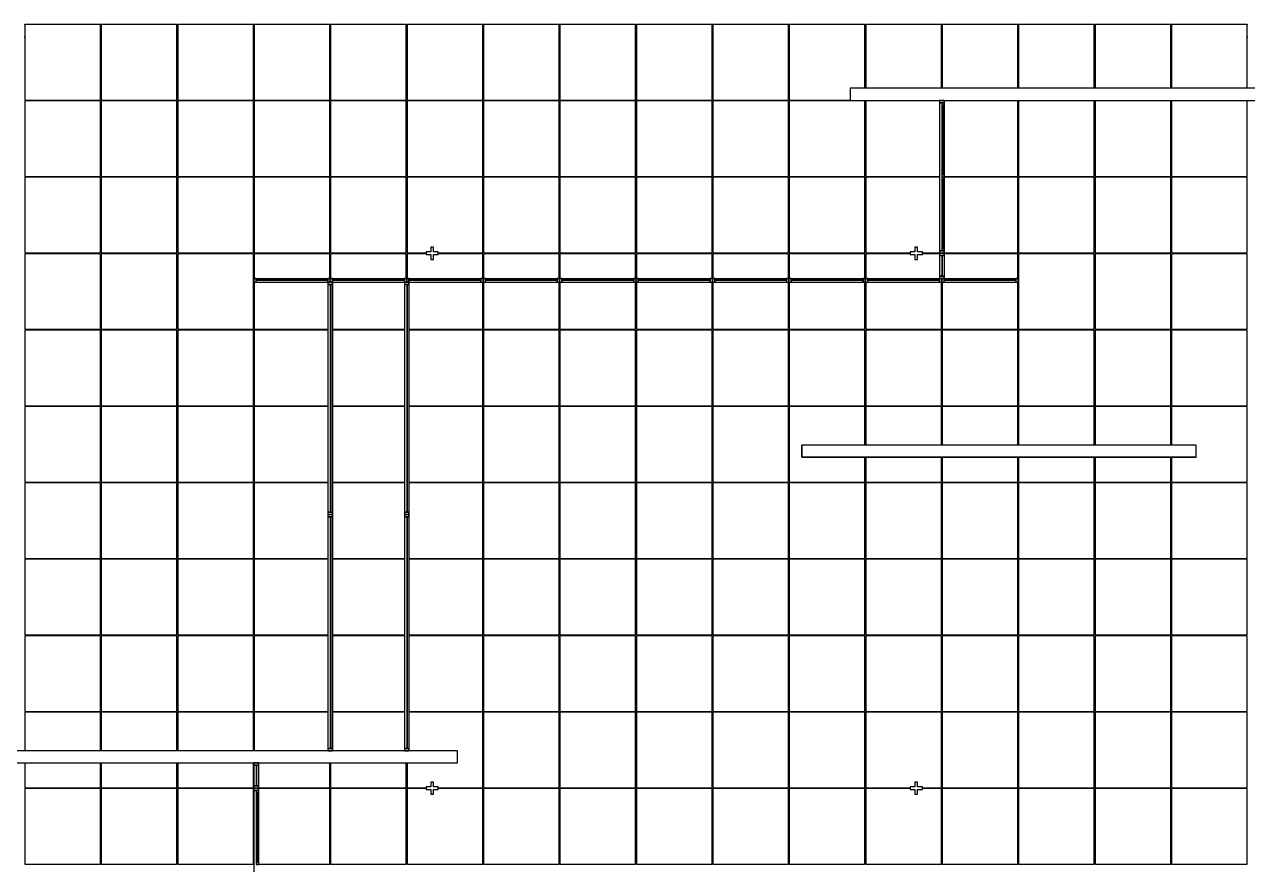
# Model space of a CAD drawing. Extents: x 47005 to 99000, y -15995 to 6160.
# Drawn here: x 74000 to 90000, y -10000 to 995 of the extents above; entities that cross this region are included whole.
import ezdxf

# ---------------------------------------------------------------- set-up
doc = ezdxf.new("R2010")
doc.units = 0
doc.layers.get('0').update_dxf_attribs({"linetype": 'continuous'})

# ---------------------------------------------------------------- blocks, each defined once
blk = doc.blocks.new('SHAPE2DVIEW')
at = {"color": 0}
for p, q in [((73995, 995), (74005, 995)), ((74995, 995), (74005, 995)), ((74005, 995), (74005, 5)), ((74995, 5), (74995, 995)), ((74995, 995), (75005, 995)), ((75995, 995), (75005, 995)), ((75005, 995), (75005, 5)), ((75995, 5), (75995, 995)), ((75995, 995), (76005, 995)), ((76995, 995), (76005, 995)), ((76005, 995), (76005, 5)), ((76995, 5), (76995, 995)), ((76995, 995), (77005, 995)), ((77995, 995), (77005, 995)), ((77005, 995), (77005, 5)), ((77995, 5), (77995, 995)), ((77995, 995), (78005, 995)), ((78995, 995), (78005, 995)), ((78005, 995), (78005, 5)), ((78995, 5), (78995, 995)), ((78995, 995), (79005, 995)), ((79995, 995), (79005, 995)), ((79005, 995), (79005, 5)), ((79995, 5), (79995, 995)), ((79995, 995), (80005, 995)), ((80995, 995), (80005, 995)), ((80005, 995), (80005, 5)), ((80995, 5), (80995, 995)), ((80995, 995), (81005, 995)), ((81995, 995), (81005, 995)), ((81005, 995), (81005, 5)), ((81995, 5), (81995, 995)), ((81995, 995), (82005, 995)), ((82995, 995), (82005, 995)), ((82005, 995), (82005, 5)), ((82995, 5), (82995, 995)), ((82995, 995), (83005, 995)), ((83995, 995), (83005, 995)), ((83005, 995), (83005, 5)), ((83995, 5), (83995, 995)), ((83995, 995), (84005, 995)), ((84995, 995), (84005, 995)), ((84005, 995), (84005, 5)), ((84995, 160), (84995, 995)), ((84995, 995), (85005, 995)), ((85995, 995), (85005, 995)), ((85005, 995), (85005, 160)), ((85995, 160), (85995, 995)), ((85995, 995), (86005, 995)), ((86995, 995), (86005, 995)), ((86005, 995), (86005, 160)), ((86995, 160), (86995, 995)), ((86995, 995), (87005, 995)), ((87995, 995), (87005, 995)), ((87005, 995), (87005, 160)), ((87995, 160), (87995, 995)), ((87995, 995), (88005, 995)), ((88995, 995), (88005, 995)), ((88005, 995), (88005, 160)), ((88995, 160), (88995, 995)), ((88995, 995), (89005, 995)), ((89995, 995), (89005, 995)), ((89005, 995), (89005, 160)), ((89995, 160), (89995, 995)), ((89995, 995), (90005, 995)), ((73995, 835), (74005, 835)), ((74995, 835), (75005, 835)), ((75995, 835), (76005, 835)), ((76995, 835), (77005, 835)), ((77995, 835), (78005, 835)), ((78995, 835), (79005, 835)), ((79995, 835), (80005, 835)), ((80995, 835), (81005, 835)), ((81995, 835), (82005, 835)), ((82995, 835), (83005, 835)), ((83995, 835), (84005, 835)), ((84995, 835), (85005, 835)), ((85995, 835), (86005, 835)), ((86995, 835), (87005, 835)), ((87995, 835), (88005, 835)), ((88995, 835), (89005, 835)), ((89995, 835), (90005, 835)), ((98160, 160), (84800, 160)), ((84800, 160), (84800, 0)), ((74005, 5), (74995, 5)), ((75005, 5), (75995, 5)), ((76005, 5), (76995, 5)), ((77005, 5), (77995, 5)), ((78005, 5), (78995, 5)), ((79005, 5), (79995, 5)), ((80005, 5), (80995, 5)), ((81005, 5), (81995, 5)), ((82005, 5), (82995, 5)), ((83005, 5), (83995, 5)), ((84005, 5), (84800, 5)), ((84800, 0), (98000, 0)), ((74995, -5), (74005, -5)), ((74005, -5), (74005, -995)), ((74995, -995), (74995, -5)), ((75995, -5), (75005, -5)), ((75005, -5), (75005, -995)), ((75995, -995), (75995, -5)), ((76995, -5), (76005, -5)), ((76005, -5), (76005, -995)), ((76995, -995), (76995, -5)), ((77995, -5), (77005, -5)), ((77005, -5), (77005, -995)), ((77995, -995), (77995, -5)), ((78995, -5), (78005, -5)), ((78005, -5), (78005, -995)), ((78995, -995), (78995, -5)), ((79995, -5), (79005, -5)), ((79005, -5), (79005, -995)), ((79995, -995), (79995, -5)), ((80995, -5), (80005, -5)), ((80005, -5), (80005, -995)), ((80995, -995), (80995, -5)), ((81995, -5), (81005, -5)), ((81005, -5), (81005, -995)), ((81995, -995), (81995, -5)), ((82995, -5), (82005, -5)), ((82005, -5), (82005, -995)), ((82995, -995), (82995, -5)), ((83995, -5), (83005, -5)), ((83005, -5), (83005, -995)), ((83995, -995), (83995, -5)), ((84995, -5), (84005, -5)), ((84005, -5), (84005, -995)), ((84995, -995), (84995, -5)), ((85970, -5), (85005, -5)), ((85005, -5), (85005, -995)), ((86030, 0), (85970, 0)), ((85970, 0), (85970, -30)), ((85970, -30), (85970, -1970)), ((86030, -30), (85970, -30)), ((86030, -33), (86000, -33)), ((86000, -33), (86000, -63)), ((86000, -63), (86000, -969)), ((86030, -63), (86000, -63)), ((86018, -63), (86015, -63)), ((86015, -63), (86015, -969)), ((86018, -63), (86018, -969)), ((86030, 0), (86030, -30)), ((86995, -5), (86030, -5)), ((86030, -30), (86030, -33)), ((86030, -33), (86030, -63)), ((86030, -63), (86030, -969)), ((86995, -995), (86995, -5)), ((87995, -5), (87005, -5)), ((87005, -5), (87005, -995)), ((87995, -995), (87995, -5)), ((88995, -5), (88005, -5)), ((88005, -5), (88005, -995)), ((88995, -995), (88995, -5)), ((89995, -5), (89005, -5)), ((89005, -5), (89005, -995)), ((89995, -995), (89995, -5)), ((74005, -995), (74995, -995)), ((74995, -1005), (74005, -1005)), ((74005, -1005), (74005, -1995)), ((74995, -1995), (74995, -1005)), ((75005, -995), (75995, -995)), ((75995, -1005), (75005, -1005)), ((75005, -1005), (75005, -1995)), ((75995, -1995), (75995, -1005)), ((76005, -995), (76995, -995)), ((76995, -1005), (76005, -1005)), ((76005, -1005), (76005, -1995)), ((76995, -1995), (76995, -1005)), ((77005, -995), (77995, -995)), ((77995, -1005), (77005, -1005)), ((77005, -1005), (77005, -1995)), ((77995, -1995), (77995, -1005)), ((78005, -995), (78995, -995)), ((78995, -1005), (78005, -1005)), ((78005, -1005), (78005, -1995)), ((78995, -1995), (78995, -1005)), ((79005, -995), (79995, -995)), ((79995, -1005), (79005, -1005)), ((79005, -1005), (79005, -1995)), ((79995, -1995), (79995, -1005)), ((80005, -995), (80995, -995)), ((80995, -1005), (80005, -1005)), ((80005, -1005), (80005, -1995)), ((80995, -1995), (80995, -1005)), ((81005, -995), (81995, -995)), ((81995, -1005), (81005, -1005)), ((81005, -1005), (81005, -1995)), ((81995, -1995), (81995, -1005)), ((82005, -995), (82995, -995)), ((82995, -1005), (82005, -1005)), ((82005, -1005), (82005, -1995)), ((82995, -1995), (82995, -1005)), ((83005, -995), (83995, -995)), ((83995, -1005), (83005, -1005)), ((83005, -1005), (83005, -1995)), ((83995, -1995), (83995, -1005)), ((84005, -995), (84995, -995)), ((84995, -1005), (84005, -1005)), ((84005, -1005), (84005, -1995)), ((84995, -1995), (84995, -1005)), ((85005, -995), (85970, -995)), ((85970, -1005), (85005, -1005)), ((85005, -1005), (85005, -1995)), ((86000, -969), (86000, -999)), ((86000, -969), (86030, -969)), ((86000, -999), (86030, -999)), ((86030, -1002), (86000, -1002)), ((86000, -1002), (86000, -1032)), ((86000, -1032), (86000, -1937)), ((86030, -1032), (86000, -1032)), ((86015, -969), (86018, -969)), ((86018, -1032), (86015, -1032)), ((86015, -1032), (86015, -1937)), ((86018, -1032), (86018, -1937)), ((86030, -969), (86030, -999)), ((86030, -995), (86995, -995)), ((86030, -999), (86030, -1002)), ((86030, -1002), (86030, -1032)), ((86995, -1005), (86030, -1005)), ((86030, -1032), (86030, -1937)), ((86995, -1995), (86995, -1005)), ((87005, -995), (87995, -995)), ((87995, -1005), (87005, -1005)), ((87005, -1005), (87005, -1995)), ((87995, -1995), (87995, -1005)), ((88005, -995), (88995, -995)), ((88995, -1005), (88005, -1005)), ((88005, -1005), (88005, -1995)), ((88995, -1995), (88995, -1005)), ((89005, -995), (89995, -995)), ((89995, -1005), (89005, -1005)), ((89005, -1005), (89005, -1995)), ((89995, -1995), (89995, -1005)), ((79316, -1920), (79316, -1982)), ((79351, -1920), (79316, -1920)), ((79351, -1982), (79351, -1920)), ((85649, -1920), (85649, -1982)), ((85684, -1920), (85649, -1920)), ((85684, -1982), (85684, -1920)), ((74005, -1995), (74995, -1995)), ((74995, -2005), (74005, -2005)), ((74005, -2005), (74005, -2995)), ((74995, -2995), (74995, -2005)), ((75005, -1995), (75995, -1995)), ((75995, -2005), (75005, -2005)), ((75005, -2005), (75005, -2995)), ((75995, -2995), (75995, -2005)), ((76005, -1995), (76995, -1995)), ((76995, -2005), (76005, -2005)), ((76005, -2005), (76005, -2995)), ((76995, -2995), (76995, -2005)), ((77005, -1995), (77995, -1995)), ((77995, -2005), (77005, -2005)), ((77005, -2005), (77005, -2330)), ((77995, -2330), (77995, -2005)), ((78005, -1995), (78995, -1995)), ((78995, -2005), (78005, -2005)), ((78005, -2005), (78005, -2330)), ((78995, -2330), (78995, -2005)), ((79005, -1995), (79253, -1995)), ((79253, -2005), (79005, -2005)), ((79005, -2005), (79005, -2330)), ((79316, -1982), (79253, -1982)), ((79253, -1982), (79253, -2017)), ((79253, -2017), (79316, -2017)), ((79316, -2017), (79316, -2080)), ((79316, -2080), (79351, -2080)), ((79413, -1982), (79351, -1982)), ((79351, -2080), (79351, -2017)), ((79351, -2017), (79413, -2017)), ((79413, -2017), (79413, -1982)), ((79413, -1995), (79995, -1995)), ((79995, -2005), (79413, -2005)), ((79995, -2330), (79995, -2005)), ((80005, -1995), (80995, -1995)), ((80995, -2005), (80005, -2005)), ((80005, -2005), (80005, -2330)), ((80995, -2330), (80995, -2005)), ((81005, -1995), (81995, -1995)), ((81995, -2005), (81005, -2005)), ((81005, -2005), (81005, -2330)), ((81995, -2330), (81995, -2005)), ((82005, -1995), (82995, -1995)), ((82995, -2005), (82005, -2005)), ((82005, -2005), (82005, -2330)), ((82995, -2330), (82995, -2005)), ((83005, -1995), (83995, -1995)), ((83995, -2005), (83005, -2005)), ((83005, -2005), (83005, -2330)), ((83995, -2330), (83995, -2005)), ((84005, -1995), (84995, -1995)), ((84995, -2005), (84005, -2005)), ((84005, -2005), (84005, -2330)), ((84995, -2330), (84995, -2005)), ((85005, -1995), (85587, -1995)), ((85587, -2005), (85005, -2005)), ((85005, -2005), (85005, -2330)), ((85649, -1982), (85587, -1982)), ((85587, -1982), (85587, -2017)), ((85587, -2017), (85649, -2017)), ((85649, -2017), (85649, -2080)), ((85649, -2080), (85684, -2080)), ((85747, -1982), (85684, -1982)), ((85684, -2080), (85684, -2017)), ((85684, -2017), (85747, -2017)), ((85747, -2017), (85747, -1982)), ((85747, -1995), (85970, -1995)), ((85970, -2005), (85747, -2005)), ((85970, -1970), (85970, -2000)), ((85970, -1970), (86030, -1970)), ((86030, -2000), (85970, -2000)), ((85970, -2000), (85970, -2030)), ((85970, -2000), (86030, -2000)), ((85970, -2030), (85970, -2300)), ((86030, -2030), (85970, -2030)), ((86000, -1937), (86000, -1967)), ((86000, -1937), (86030, -1937)), ((86000, -1967), (86030, -1967)), ((86006, -2030), (86000, -2030)), ((86000, -2030), (86000, -2300)), ((86006, -2030), (86006, -2300)), ((86015, -1937), (86018, -1937)), ((86030, -1937), (86030, -1967)), ((86030, -1967), (86030, -1970)), ((86030, -1970), (86030, -2000)), ((86030, -1995), (86995, -1995)), ((86030, -2000), (86030, -2030)), ((86995, -2005), (86030, -2005)), ((86030, -2030), (86030, -2300)), ((86995, -2330), (86995, -2005)), ((87005, -1995), (87995, -1995)), ((87995, -2005), (87005, -2005)), ((87005, -2005), (87005, -2995)), ((87995, -2995), (87995, -2005)), ((88005, -1995), (88995, -1995)), ((88995, -2005), (88005, -2005)), ((88005, -2005), (88005, -2995)), ((88995, -2995), (88995, -2005)), ((89005, -1995), (89995, -1995)), ((89995, -2005), (89005, -2005)), ((89005, -2005), (89005, -2995)), ((89995, -2995), (89995, -2005)), ((77000, -2330), (77000, -2380)), ((77000, -2330), (77030, -2330)), ((77000, -2380), (77030, -2380)), ((77005, -2380), (77005, -2995)), ((77030, -2330), (77970, -2330)), ((77030, -2330), (77030, -2380)), ((77030, -2344), (77030, -2350)), ((77030, -2344), (77970, -2344)), ((77030, -2350), (77970, -2350)), ((77030, -2380), (77970, -2380)), ((77970, -2330), (78000, -2330)), ((77970, -2380), (77970, -2330)), ((77970, -2350), (77970, -2344)), ((78030, -2380), (77970, -2380)), ((77970, -2380), (77970, -2410)), ((77970, -2380), (78000, -2380)), ((78000, -2330), (78000, -2380)), ((78000, -2330), (78030, -2330)), ((78000, -2380), (78000, -2330)), ((78000, -2380), (78030, -2380)), ((78030, -2330), (78970, -2330)), ((78030, -2330), (78030, -2380)), ((78030, -2344), (78030, -2350)), ((78030, -2344), (78970, -2344)), ((78030, -2350), (78970, -2350)), ((78030, -2380), (78030, -2410)), ((78030, -2380), (78970, -2380)), ((78970, -2330), (79000, -2330)), ((78970, -2380), (78970, -2330)), ((78970, -2350), (78970, -2344)), ((79030, -2380), (78970, -2380)), ((78970, -2380), (78970, -2410)), ((78970, -2380), (79000, -2380)), ((79000, -2330), (79000, -2380)), ((79000, -2330), (79030, -2330)), ((79000, -2380), (79000, -2330)), ((79000, -2380), (79030, -2380)), ((79030, -2330), (79970, -2330)), ((79030, -2330), (79030, -2380)), ((79030, -2344), (79030, -2350)), ((79030, -2344), (79970, -2344)), ((79030, -2350), (79970, -2350)), ((79030, -2380), (79030, -2410)), ((79030, -2380), (79970, -2380)), ((79970, -2330), (80000, -2330)), ((79970, -2380), (79970, -2330)), ((79970, -2350), (79970, -2344)), ((79970, -2380), (80000, -2380)), ((79995, -2995), (79995, -2380)), ((80000, -2330), (80000, -2380)), ((80000, -2330), (80030, -2330)), ((80000, -2380), (80000, -2330)), ((80000, -2380), (80030, -2380)), ((80005, -2380), (80005, -2995)), ((80030, -2330), (80970, -2330)), ((80030, -2330), (80030, -2380)), ((80030, -2344), (80030, -2350)), ((80030, -2344), (80970, -2344)), ((80030, -2350), (80970, -2350)), ((80030, -2380), (80970, -2380)), ((80970, -2330), (81000, -2330)), ((80970, -2380), (80970, -2330)), ((80970, -2350), (80970, -2344)), ((80970, -2380), (81000, -2380)), ((80995, -2995), (80995, -2380)), ((81000, -2330), (81000, -2380)), ((81000, -2330), (81030, -2330)), ((81000, -2380), (81000, -2330)), ((81000, -2380), (81030, -2380)), ((81005, -2380), (81005, -2995)), ((81030, -2330), (81970, -2330)), ((81030, -2330), (81030, -2380)), ((81030, -2344), (81030, -2350)), ((81030, -2344), (81970, -2344)), ((81030, -2350), (81970, -2350)), ((81030, -2380), (81970, -2380)), ((81970, -2330), (82000, -2330)), ((81970, -2380), (81970, -2330)), ((81970, -2350), (81970, -2344)), ((81970, -2380), (82000, -2380)), ((81995, -2995), (81995, -2380)), ((82000, -2330), (82000, -2380)), ((82000, -2330), (82030, -2330)), ((82000, -2380), (82000, -2330)), ((82000, -2380), (82030, -2380)), ((82005, -2380), (82005, -2995)), ((82030, -2330), (82970, -2330)), ((82030, -2330), (82030, -2380)), ((82030, -2344), (82030, -2350)), ((82030, -2344), (82970, -2344)), ((82030, -2350), (82970, -2350)), ((82030, -2380), (82970, -2380)), ((82970, -2330), (83000, -2330)), ((82970, -2380), (82970, -2330)), ((82970, -2350), (82970, -2344)), ((82970, -2380), (83000, -2380)), ((82995, -2995), (82995, -2380)), ((83000, -2330), (83000, -2380)), ((83000, -2330), (83030, -2330)), ((83000, -2380), (83000, -2330)), ((83000, -2380), (83030, -2380)), ((83005, -2380), (83005, -2995)), ((83030, -2330), (83970, -2330)), ((83030, -2330), (83030, -2380)), ((83030, -2344), (83030, -2350)), ((83030, -2344), (83970, -2344)), ((83030, -2350), (83970, -2350)), ((83030, -2380), (83970, -2380)), ((83970, -2330), (84000, -2330)), ((83970, -2380), (83970, -2330)), ((83970, -2350), (83970, -2344)), ((83970, -2380), (84000, -2380)), ((83995, -2995), (83995, -2380)), ((84000, -2380), (84000, -2330)), ((84000, -2330), (84000, -2380)), ((84000, -2330), (84030, -2330)), ((84000, -2380), (84030, -2380)), ((84005, -2380), (84005, -2995)), ((84030, -2330), (84970, -2330)), ((84030, -2330), (84030, -2380)), ((84030, -2344), (84030, -2350)), ((84030, -2344), (84970, -2344)), ((84030, -2350), (84970, -2350)), ((84030, -2380), (84970, -2380)), ((84970, -2330), (85000, -2330)), ((84970, -2380), (84970, -2330)), ((84970, -2350), (84970, -2344)), ((84970, -2380), (85000, -2380)), ((84995, -2995), (84995, -2380)), ((85000, -2380), (85000, -2330)), ((85000, -2330), (85000, -2380)), ((85000, -2330), (85030, -2330)), ((85000, -2380), (85030, -2380)), ((85005, -2380), (85005, -2995)), ((85030, -2330), (85970, -2330)), ((85030, -2330), (85030, -2380)), ((85030, -2344), (85030, -2350)), ((85030, -2344), (85970, -2344)), ((85030, -2350), (85970, -2350)), ((85030, -2380), (85970, -2380)), ((85970, -2300), (85970, -2330)), ((85970, -2300), (86030, -2300)), ((85970, -2330), (86030, -2330)), ((85970, -2330), (86000, -2330)), ((85970, -2380), (85970, -2330)), ((85970, -2350), (85970, -2344)), ((85970, -2380), (86000, -2380)), ((85995, -2995), (85995, -2380)), ((86000, -2300), (86006, -2300)), ((86000, -2330), (86000, -2380)), ((86000, -2330), (86030, -2330)), ((86000, -2380), (86000, -2330)), ((86000, -2380), (86030, -2380)), ((86005, -2380), (86005, -2995)), ((86030, -2300), (86030, -2330)), ((86030, -2330), (86970, -2330)), ((86030, -2330), (86030, -2380)), ((86030, -2344), (86030, -2350)), ((86030, -2344), (86970, -2344)), ((86030, -2350), (86970, -2350)), ((86030, -2380), (86970, -2380)), ((86970, -2330), (87000, -2330)), ((86970, -2380), (86970, -2330)), ((86970, -2350), (86970, -2344)), ((86970, -2380), (87000, -2380)), ((86995, -2995), (86995, -2380)), ((87000, -2380), (87000, -2330)), ((77970, -2410), (77970, -5390)), ((78030, -2410), (77970, -2410)), ((78006, -2410), (78000, -2410)), ((78000, -2410), (78000, -5390)), ((78006, -2410), (78006, -5390)), ((78030, -2410), (78030, -5390)), ((78970, -2410), (78970, -5390)), ((79030, -2410), (78970, -2410)), ((79006, -2410), (79000, -2410)), ((79000, -2410), (79000, -5390)), ((79006, -2410), (79006, -5390)), ((79030, -2410), (79030, -5390)), ((74005, -2995), (74995, -2995)), ((74995, -3005), (74005, -3005)), ((74005, -3005), (74005, -3995)), ((74995, -3995), (74995, -3005)), ((75005, -2995), (75995, -2995)), ((75995, -3005), (75005, -3005)), ((75005, -3005), (75005, -3995)), ((75995, -3995), (75995, -3005)), ((76005, -2995), (76995, -2995)), ((76995, -3005), (76005, -3005)), ((76005, -3005), (76005, -3995)), ((76995, -3995), (76995, -3005)), ((77005, -2995), (77970, -2995)), ((77970, -3005), (77005, -3005)), ((77005, -3005), (77005, -3995)), ((78030, -2995), (78970, -2995)), ((78970, -3005), (78030, -3005)), ((79030, -2995), (79995, -2995)), ((79995, -3005), (79030, -3005)), ((79995, -3995), (79995, -3005)), ((80005, -2995), (80995, -2995)), ((80995, -3005), (80005, -3005)), ((80005, -3005), (80005, -3995)), ((80995, -3995), (80995, -3005)), ((81005, -2995), (81995, -2995)), ((81995, -3005), (81005, -3005)), ((81005, -3005), (81005, -3995)), ((81995, -3995), (81995, -3005)), ((82005, -2995), (82995, -2995)), ((82995, -3005), (82005, -3005)), ((82005, -3005), (82005, -3995)), ((82995, -3995), (82995, -3005)), ((83005, -2995), (83995, -2995)), ((83995, -3005), (83005, -3005)), ((83005, -3005), (83005, -3995)), ((83995, -3995), (83995, -3005)), ((84005, -2995), (84995, -2995)), ((84995, -3005), (84005, -3005)), ((84005, -3005), (84005, -3995)), ((84995, -3995), (84995, -3005)), ((85005, -2995), (85995, -2995)), ((85995, -3005), (85005, -3005)), ((85005, -3005), (85005, -3995)), ((85995, -3995), (85995, -3005)), ((86005, -2995), (86995, -2995)), ((86995, -3005), (86005, -3005)), ((86005, -3005), (86005, -3995)), ((86995, -3995), (86995, -3005)), ((87005, -2995), (87995, -2995)), ((87995, -3005), (87005, -3005)), ((87005, -3005), (87005, -3995)), ((87995, -3995), (87995, -3005)), ((88005, -2995), (88995, -2995)), ((88995, -3005), (88005, -3005)), ((88005, -3005), (88005, -3995)), ((88995, -3995), (88995, -3005)), ((89005, -2995), (89995, -2995)), ((89995, -3005), (89005, -3005)), ((89005, -3005), (89005, -3995)), ((89995, -3995), (89995, -3005)), ((74005, -3995), (74995, -3995)), ((75005, -3995), (75995, -3995)), ((76005, -3995), (76995, -3995)), ((77005, -3995), (77970, -3995)), ((78030, -3995), (78970, -3995)), ((79030, -3995), (79995, -3995)), ((80005, -3995), (80995, -3995)), ((81005, -3995), (81995, -3995)), ((82005, -3995), (82995, -3995)), ((83005, -3995), (83995, -3995)), ((84005, -3995), (84995, -3995)), ((85005, -3995), (85995, -3995)), ((86005, -3995), (86995, -3995)), ((87005, -3995), (87995, -3995)), ((88005, -3995), (88995, -3995)), ((89005, -3995), (89995, -3995)), ((74995, -4005), (74005, -4005)), ((74005, -4005), (74005, -4995)), ((74995, -4995), (74995, -4005)), ((75995, -4005), (75005, -4005)), ((75005, -4005), (75005, -4995)), ((75995, -4995), (75995, -4005)), ((76995, -4005), (76005, -4005)), ((76005, -4005), (76005, -4995)), ((76995, -4995), (76995, -4005)), ((77970, -4005), (77005, -4005)), ((77005, -4005), (77005, -4995)), ((78970, -4005), (78030, -4005)), ((79995, -4005), (79030, -4005)), ((79995, -4995), (79995, -4005)), ((80995, -4005), (80005, -4005)), ((80005, -4005), (80005, -4995)), ((80995, -4995), (80995, -4005)), ((81995, -4005), (81005, -4005)), ((81005, -4005), (81005, -4995)), ((81995, -4995), (81995, -4005)), ((82995, -4005), (82005, -4005)), ((82005, -4005), (82005, -4995)), ((82995, -4995), (82995, -4005)), ((83995, -4005), (83005, -4005)), ((83005, -4005), (83005, -4995)), ((83995, -4995), (83995, -4005)), ((84995, -4005), (84005, -4005)), ((84005, -4005), (84005, -4995)), ((84995, -4510), (84995, -4005)), ((85995, -4005), (85005, -4005)), ((85005, -4005), (85005, -4510)), ((85995, -4510), (85995, -4005)), ((86995, -4005), (86005, -4005)), ((86005, -4005), (86005, -4510)), ((86995, -4510), (86995, -4005)), ((87995, -4005), (87005, -4005)), ((87005, -4005), (87005, -4510)), ((87995, -4510), (87995, -4005)), ((88995, -4005), (88005, -4005)), ((88005, -4005), (88005, -4510)), ((88995, -4510), (88995, -4005)), ((89995, -4005), (89005, -4005)), ((89005, -4005), (89005, -4510)), ((89995, -4995), (89995, -4005)), ((89330, -4510), (84170, -4510)), ((84170, -4670), (84170, -4510)), ((89330, -4670), (89330, -4510)), ((89330, -4670), (84170, -4670)), ((84995, -4995), (84995, -4670)), ((85005, -4670), (85005, -4995)), ((85995, -4995), (85995, -4670)), ((86005, -4670), (86005, -4995)), ((86995, -4995), (86995, -4670)), ((87005, -4670), (87005, -4995)), ((87995, -4995), (87995, -4670)), ((88005, -4670), (88005, -4995)), ((88995, -4995), (88995, -4670)), ((89005, -4670), (89005, -4995)), ((74005, -4995), (74995, -4995)), ((74995, -5005), (74005, -5005)), ((74005, -5005), (74005, -5995)), ((74995, -5995), (74995, -5005)), ((75005, -4995), (75995, -4995)), ((75995, -5005), (75005, -5005)), ((75005, -5005), (75005, -5995)), ((75995, -5995), (75995, -5005)), ((76005, -4995), (76995, -4995)), ((76995, -5005), (76005, -5005)), ((76005, -5005), (76005, -5995)), ((76995, -5995), (76995, -5005)), ((77005, -4995), (77970, -4995)), ((77970, -5005), (77005, -5005)), ((77005, -5005), (77005, -5995)), ((78030, -4995), (78970, -4995)), ((78970, -5005), (78030, -5005)), ((79030, -4995), (79995, -4995)), ((79995, -5005), (79030, -5005)), ((79995, -5995), (79995, -5005)), ((80005, -4995), (80995, -4995)), ((80995, -5005), (80005, -5005)), ((80005, -5005), (80005, -5995)), ((80995, -5995), (80995, -5005)), ((81005, -4995), (81995, -4995)), ((81995, -5005), (81005, -5005)), ((81005, -5005), (81005, -5995)), ((81995, -5995), (81995, -5005)), ((82005, -4995), (82995, -4995)), ((82995, -5005), (82005, -5005)), ((82005, -5005), (82005, -5995)), ((82995, -5995), (82995, -5005)), ((83005, -4995), (83995, -4995)), ((83995, -5005), (83005, -5005)), ((83005, -5005), (83005, -5995)), ((83995, -5995), (83995, -5005)), ((84005, -4995), (84995, -4995)), ((84995, -5005), (84005, -5005)), ((84005, -5005), (84005, -5995)), ((84995, -5995), (84995, -5005)), ((85005, -4995), (85995, -4995)), ((85995, -5005), (85005, -5005)), ((85005, -5005), (85005, -5995)), ((85995, -5995), (85995, -5005)), ((86005, -4995), (86995, -4995)), ((86995, -5005), (86005, -5005)), ((86005, -5005), (86005, -5995)), ((86995, -5995), (86995, -5005)), ((87005, -4995), (87995, -4995)), ((87995, -5005), (87005, -5005)), ((87005, -5005), (87005, -5995)), ((87995, -5995), (87995, -5005)), ((88005, -4995), (88995, -4995)), ((88995, -5005), (88005, -5005)), ((88005, -5005), (88005, -5995)), ((88995, -5995), (88995, -5005)), ((89005, -4995), (89995, -4995)), ((89995, -5005), (89005, -5005)), ((89005, -5005), (89005, -5995)), ((89995, -5995), (89995, -5005)), ((77970, -5390), (77970, -5420)), ((77970, -5390), (78030, -5390)), ((77970, -5420), (78030, -5420)), ((78030, -5420), (77970, -5420)), ((77970, -5420), (77970, -5450)), ((78000, -5390), (78006, -5390)), ((78030, -5390), (78030, -5420)), ((78030, -5420), (78030, -5450)), ((78970, -5390), (78970, -5420)), ((78970, -5390), (79030, -5390)), ((78970, -5420), (79030, -5420)), ((79030, -5420), (78970, -5420)), ((78970, -5420), (78970, -5450)), ((79000, -5390), (79006, -5390)), ((79030, -5390), (79030, -5420)), ((79030, -5420), (79030, -5450)), ((77970, -5450), (77970, -8480)), ((78030, -5450), (77970, -5450)), ((78006, -5450), (78000, -5450)), ((78000, -5450), (78000, -8480)), ((78006, -5450), (78006, -8480)), ((78030, -5450), (78030, -8480)), ((78970, -5450), (78970, -8480)), ((79030, -5450), (78970, -5450)), ((79006, -5450), (79000, -5450)), ((79000, -5450), (79000, -8480)), ((79006, -5450), (79006, -8480)), ((79030, -5450), (79030, -8480)), ((74005, -5995), (74995, -5995)), ((74995, -6005), (74005, -6005)), ((74005, -6005), (74005, -6995)), ((74995, -6995), (74995, -6005)), ((75005, -5995), (75995, -5995)), ((75995, -6005), (75005, -6005)), ((75005, -6005), (75005, -6995)), ((75995, -6995), (75995, -6005)), ((76005, -5995), (76995, -5995)), ((76995, -6005), (76005, -6005)), ((76005, -6005), (76005, -6995)), ((76995, -6995), (76995, -6005)), ((77005, -5995), (77970, -5995)), ((77970, -6005), (77005, -6005)), ((77005, -6005), (77005, -6995)), ((78030, -5995), (78970, -5995)), ((78970, -6005), (78030, -6005)), ((79030, -5995), (79995, -5995)), ((79995, -6005), (79030, -6005)), ((79995, -6995), (79995, -6005)), ((80005, -5995), (80995, -5995)), ((80995, -6005), (80005, -6005)), ((80005, -6005), (80005, -6995)), ((80995, -6995), (80995, -6005)), ((81005, -5995), (81995, -5995)), ((81995, -6005), (81005, -6005)), ((81005, -6005), (81005, -6995)), ((81995, -6995), (81995, -6005)), ((82005, -5995), (82995, -5995)), ((82995, -6005), (82005, -6005)), ((82005, -6005), (82005, -6995)), ((82995, -6995), (82995, -6005)), ((83005, -5995), (83995, -5995)), ((83995, -6005), (83005, -6005)), ((83005, -6005), (83005, -6995)), ((83995, -6995), (83995, -6005)), ((84005, -5995), (84995, -5995)), ((84995, -6005), (84005, -6005)), ((84005, -6005), (84005, -6995)), ((84995, -6995), (84995, -6005)), ((85005, -5995), (85995, -5995)), ((85995, -6005), (85005, -6005)), ((85005, -6005), (85005, -6995)), ((85995, -6995), (85995, -6005)), ((86005, -5995), (86995, -5995)), ((86995, -6005), (86005, -6005)), ((86005, -6005), (86005, -6995)), ((86995, -6995), (86995, -6005)), ((87005, -5995), (87995, -5995)), ((87995, -6005), (87005, -6005)), ((87005, -6005), (87005, -6995)), ((87995, -6995), (87995, -6005)), ((88005, -5995), (88995, -5995)), ((88995, -6005), (88005, -6005)), ((88005, -6005), (88005, -6995)), ((88995, -6995), (88995, -6005)), ((89005, -5995), (89995, -5995)), ((89995, -6005), (89005, -6005)), ((89005, -6005), (89005, -6995)), ((89995, -6995), (89995, -6005)), ((74005, -6995), (74995, -6995)), ((74995, -7005), (74005, -7005)), ((74005, -7005), (74005, -7995)), ((74995, -7995), (74995, -7005)), ((75005, -6995), (75995, -6995)), ((75995, -7005), (75005, -7005)), ((75005, -7005), (75005, -7995)), ((75995, -7995), (75995, -7005)), ((76005, -6995), (76995, -6995)), ((76995, -7005), (76005, -7005)), ((76005, -7005), (76005, -7995)), ((76995, -7995), (76995, -7005)), ((77005, -6995), (77970, -6995)), ((77970, -7005), (77005, -7005)), ((77005, -7005), (77005, -7995)), ((78030, -6995), (78970, -6995)), ((78970, -7005), (78030, -7005)), ((79030, -6995), (79995, -6995)), ((79995, -7005), (79030, -7005)), ((79995, -7995), (79995, -7005)), ((80005, -6995), (80995, -6995)), ((80995, -7005), (80005, -7005)), ((80005, -7005), (80005, -7995)), ((80995, -7995), (80995, -7005)), ((81005, -6995), (81995, -6995)), ((81995, -7005), (81005, -7005)), ((81005, -7005), (81005, -7995)), ((81995, -7995), (81995, -7005)), ((82005, -6995), (82995, -6995)), ((82995, -7005), (82005, -7005)), ((82005, -7005), (82005, -7995)), ((82995, -7995), (82995, -7005)), ((83005, -6995), (83995, -6995)), ((83995, -7005), (83005, -7005)), ((83005, -7005), (83005, -7995)), ((83995, -7995), (83995, -7005)), ((84005, -6995), (84995, -6995)), ((84995, -7005), (84005, -7005)), ((84005, -7005), (84005, -7995)), ((84995, -7995), (84995, -7005)), ((85005, -6995), (85995, -6995)), ((85995, -7005), (85005, -7005)), ((85005, -7005), (85005, -7995)), ((85995, -7995), (85995, -7005)), ((86005, -6995), (86995, -6995)), ((86995, -7005), (86005, -7005)), ((86005, -7005), (86005, -7995)), ((86995, -7995), (86995, -7005)), ((87005, -6995), (87995, -6995)), ((87995, -7005), (87005, -7005)), ((87005, -7005), (87005, -7995)), ((87995, -7995), (87995, -7005)), ((88005, -6995), (88995, -6995)), ((88995, -7005), (88005, -7005)), ((88005, -7005), (88005, -7995)), ((88995, -7995), (88995, -7005)), ((89005, -6995), (89995, -6995)), ((89995, -7005), (89005, -7005)), ((89005, -7005), (89005, -7995)), ((89995, -7995), (89995, -7005)), ((74005, -7995), (74995, -7995)), ((75005, -7995), (75995, -7995)), ((76005, -7995), (76995, -7995)), ((77005, -7995), (77970, -7995)), ((78030, -7995), (78970, -7995)), ((79030, -7995), (79995, -7995)), ((80005, -7995), (80995, -7995)), ((81005, -7995), (81995, -7995)), ((82005, -7995), (82995, -7995)), ((83005, -7995), (83995, -7995)), ((84005, -7995), (84995, -7995)), ((85005, -7995), (85995, -7995)), ((86005, -7995), (86995, -7995)), ((87005, -7995), (87995, -7995)), ((88005, -7995), (88995, -7995)), ((89005, -7995), (89995, -7995)), ((74995, -8005), (74005, -8005)), ((74005, -8005), (74005, -8510)), ((74995, -8510), (74995, -8005)), ((75995, -8005), (75005, -8005)), ((75005, -8005), (75005, -8510)), ((75995, -8510), (75995, -8005)), ((76995, -8005), (76005, -8005)), ((76005, -8005), (76005, -8510)), ((76995, -8510), (76995, -8005)), ((77970, -8005), (77005, -8005)), ((77005, -8005), (77005, -8510)), ((78970, -8005), (78030, -8005)), ((79995, -8005), (79030, -8005)), ((79995, -8995), (79995, -8005)), ((80995, -8005), (80005, -8005)), ((80005, -8005), (80005, -8995)), ((80995, -8995), (80995, -8005)), ((81995, -8005), (81005, -8005)), ((81005, -8005), (81005, -8995)), ((81995, -8995), (81995, -8005)), ((82995, -8005), (82005, -8005)), ((82005, -8005), (82005, -8995)), ((82995, -8995), (82995, -8005)), ((83995, -8005), (83005, -8005)), ((83005, -8005), (83005, -8995)), ((83995, -8995), (83995, -8005)), ((84995, -8005), (84005, -8005)), ((84005, -8005), (84005, -8995)), ((84995, -8995), (84995, -8005)), ((85995, -8005), (85005, -8005)), ((85005, -8005), (85005, -8995)), ((85995, -8995), (85995, -8005)), ((86995, -8005), (86005, -8005)), ((86005, -8005), (86005, -8995)), ((86995, -8995), (86995, -8005)), ((87995, -8005), (87005, -8005)), ((87005, -8005), (87005, -8995)), ((87995, -8995), (87995, -8005)), ((88995, -8005), (88005, -8005)), ((88005, -8005), (88005, -8995)), ((88995, -8995), (88995, -8005)), ((89995, -8005), (89005, -8005)), ((89005, -8005), (89005, -8995)), ((89995, -8995), (89995, -8005)), ((77970, -8480), (77970, -8510)), ((77970, -8480), (78030, -8480)), ((78000, -8480), (78006, -8480)), ((78030, -8480), (78030, -8510)), ((78970, -8480), (78970, -8510)), ((78970, -8480), (79030, -8480)), ((79000, -8480), (79006, -8480)), ((79030, -8480), (79030, -8510)), ((79667, -8510), (72333, -8510)), ((77970, -8510), (78030, -8510)), ((78970, -8510), (79030, -8510)), ((79667, -8670), (79667, -8510)), ((72333, -8670), (79667, -8670)), ((74005, -8670), (74005, -8995)), ((74995, -8995), (74995, -8670)), ((75005, -8670), (75005, -8995)), ((75995, -8995), (75995, -8670)), ((76005, -8670), (76005, -8995)), ((76995, -8995), (76995, -8670)), ((77060, -8670), (77000, -8670)), ((77000, -8670), (77000, -8700)), ((77000, -8700), (77000, -8970)), ((77060, -8700), (77000, -8700)), ((77036, -8700), (77030, -8700)), ((77030, -8700), (77030, -8970)), ((77036, -8700), (77036, -8970)), ((77060, -8670), (77060, -8700)), ((77060, -8700), (77060, -8970)), ((77995, -8995), (77995, -8670)), ((78005, -8670), (78005, -8995)), ((78995, -8995), (78995, -8670)), ((79005, -8670), (79005, -8995)), ((79316, -8920), (79316, -8982)), ((79351, -8920), (79316, -8920)), ((79351, -8982), (79351, -8920)), ((85649, -8920), (85649, -8982)), ((85684, -8920), (85649, -8920)), ((85684, -8982), (85684, -8920)), ((74005, -8995), (74995, -8995)), ((74995, -9005), (74005, -9005)), ((74005, -9005), (74005, -9995)), ((74995, -9995), (74995, -9005)), ((75005, -8995), (75995, -8995)), ((75995, -9005), (75005, -9005)), ((75005, -9005), (75005, -9995)), ((75995, -9995), (75995, -9005)), ((76005, -8995), (76995, -8995)), ((76995, -9005), (76005, -9005)), ((76005, -9005), (76005, -9995)), ((76995, -9995), (76995, -9005)), ((77000, -8970), (77000, -9000)), ((77000, -8970), (77060, -8970)), ((77000, -9000), (77060, -9000)), ((77060, -9000), (77000, -9000)), ((77000, -9000), (77000, -9030)), ((77000, -9030), (77000, -10970)), ((77060, -9030), (77000, -9030)), ((77030, -8970), (77036, -8970)), ((77060, -9033), (77030, -9033)), ((77030, -9033), (77030, -9063)), ((77030, -9063), (77030, -9969)), ((77060, -9063), (77030, -9063)), ((77048, -9063), (77045, -9063)), ((77045, -9063), (77045, -9969)), ((77048, -9063), (77048, -9969)), ((77060, -8970), (77060, -9000)), ((77060, -8995), (77995, -8995)), ((77060, -9000), (77060, -9030)), ((77995, -9005), (77060, -9005)), ((77060, -9030), (77060, -9033)), ((77060, -9033), (77060, -9063)), ((77060, -9063), (77060, -9969)), ((77995, -9995), (77995, -9005)), ((78005, -8995), (78995, -8995)), ((78995, -9005), (78005, -9005)), ((78005, -9005), (78005, -9995)), ((78995, -9995), (78995, -9005)), ((79005, -8995), (79253, -8995)), ((79253, -9005), (79005, -9005)), ((79005, -9005), (79005, -9995)), ((79316, -8982), (79253, -8982)), ((79253, -8982), (79253, -9018)), ((79253, -9018), (79316, -9018)), ((79316, -9018), (79316, -9080)), ((79316, -9080), (79351, -9080)), ((79413, -8982), (79351, -8982)), ((79351, -9018), (79413, -9018)), ((79351, -9080), (79351, -9018)), ((79413, -9018), (79413, -8982)), ((79413, -8995), (79995, -8995)), ((79995, -9005), (79413, -9005)), ((79995, -9995), (79995, -9005)), ((80005, -8995), (80995, -8995)), ((80995, -9005), (80005, -9005)), ((80005, -9005), (80005, -9995)), ((80995, -9995), (80995, -9005)), ((81005, -8995), (81995, -8995)), ((81995, -9005), (81005, -9005)), ((81005, -9005), (81005, -9995)), ((81995, -9995), (81995, -9005)), ((82005, -8995), (82995, -8995)), ((82995, -9005), (82005, -9005)), ((82005, -9005), (82005, -9995)), ((82995, -9995), (82995, -9005)), ((83005, -8995), (83995, -8995)), ((83995, -9005), (83005, -9005)), ((83005, -9005), (83005, -9995)), ((83995, -9995), (83995, -9005)), ((84005, -8995), (84995, -8995)), ((84995, -9005), (84005, -9005)), ((84005, -9005), (84005, -9995)), ((84995, -9995), (84995, -9005)), ((85005, -8995), (85587, -8995)), ((85587, -9005), (85005, -9005)), ((85005, -9005), (85005, -9995)), ((85649, -8982), (85587, -8982)), ((85587, -8982), (85587, -9018)), ((85587, -9018), (85649, -9018)), ((85649, -9018), (85649, -9080)), ((85649, -9080), (85684, -9080)), ((85747, -8982), (85684, -8982)), ((85684, -9018), (85747, -9018)), ((85684, -9080), (85684, -9018)), ((85747, -9018), (85747, -8982)), ((85747, -8995), (85995, -8995)), ((85995, -9005), (85747, -9005)), ((85995, -9995), (85995, -9005)), ((86005, -8995), (86995, -8995)), ((86995, -9005), (86005, -9005)), ((86005, -9005), (86005, -9995)), ((86995, -9995), (86995, -9005)), ((87005, -8995), (87995, -8995)), ((87995, -9005), (87005, -9005)), ((87005, -9005), (87005, -9995)), ((87995, -9995), (87995, -9005)), ((88005, -8995), (88995, -8995)), ((88995, -9005), (88005, -9005)), ((88005, -9005), (88005, -9995)), ((88995, -9995), (88995, -9005)), ((89005, -8995), (89995, -8995)), ((89995, -9005), (89005, -9005)), ((89005, -9005), (89005, -9995)), ((89995, -9995), (89995, -9005)), ((74005, -9995), (74995, -9995)), ((75005, -9995), (75995, -9995)), ((76005, -9995), (76995, -9995)), ((77030, -9969), (77030, -9999)), ((77030, -9969), (77060, -9969)), ((77030, -9999), (77060, -9999)), ((77045, -9969), (77048, -9969)), ((77060, -9969), (77060, -9999)), ((77060, -9995), (77995, -9995)), ((77060, -9999), (77060, -10002)), ((78005, -9995), (78995, -9995)), ((79005, -9995), (79995, -9995)), ((80005, -9995), (80995, -9995)), ((81005, -9995), (81995, -9995)), ((82005, -9995), (82995, -9995)), ((83005, -9995), (83995, -9995)), ((84005, -9995), (84995, -9995)), ((85005, -9995), (85995, -9995)), ((86005, -9995), (86995, -9995)), ((87005, -9995), (87995, -9995)), ((88005, -9995), (88995, -9995)), ((89005, -9995), (89995, -9995))]:
    blk.add_line(p, q, dxfattribs=at)
blk = doc.blocks.new('SHAPE2DVIEW001')
at = {"color": 0}
for p, q in [((84800, 160), (84800, 0)), ((98160, 160), (84800, 160)), ((84800, 0), (98000, 0)), ((86030, 0), (85970, 0)), ((85970, 0), (85970, -30)), ((85970, -30), (86030, -30)), ((86030, -33), (86000, -33)), ((86000, -33), (86000, -63)), ((86000, -63), (86030, -63)), ((86015, -63), (86015, -969)), ((86018, -63), (86015, -63)), ((86018, -969), (86018, -63)), ((86030, -30), (86030, 0)), ((86030, -63), (86030, -33)), ((86000, -969), (86000, -999)), ((86030, -969), (86000, -969)), ((86000, -999), (86030, -999)), ((86030, -1002), (86000, -1002)), ((86000, -1002), (86000, -1032)), ((86000, -1032), (86030, -1032)), ((86015, -969), (86018, -969)), ((86015, -1032), (86015, -1937)), ((86018, -1032), (86015, -1032)), ((86018, -1937), (86018, -1032)), ((86030, -999), (86030, -969)), ((86030, -1032), (86030, -1002)), ((79351, -1920), (79316, -1920)), ((79316, -1920), (79316, -1982)), ((79351, -1982), (79351, -1920)), ((85684, -1920), (85649, -1920)), ((85649, -1920), (85649, -1982)), ((85684, -1982), (85684, -1920)), ((79316, -1982), (79253, -1982)), ((79253, -1982), (79253, -2017)), ((79253, -2017), (79316, -2017)), ((79316, -2017), (79316, -2080)), ((79316, -2080), (79351, -2080)), ((79413, -1982), (79351, -1982)), ((79351, -2080), (79351, -2017)), ((79351, -2017), (79413, -2017)), ((79413, -2017), (79413, -1982)), ((85649, -1982), (85587, -1982)), ((85587, -1982), (85587, -2017)), ((85587, -2017), (85649, -2017)), ((85649, -2017), (85649, -2080)), ((85649, -2080), (85684, -2080)), ((85747, -1982), (85684, -1982)), ((85684, -2080), (85684, -2017)), ((85684, -2017), (85747, -2017)), ((85747, -2017), (85747, -1982)), ((85970, -1970), (85970, -2000)), ((86030, -1970), (85970, -1970)), ((86030, -2000), (85970, -2000)), ((85970, -2000), (85970, -2030)), ((85970, -2000), (86030, -2000)), ((85970, -2030), (86030, -2030)), ((86000, -1937), (86000, -1967)), ((86030, -1937), (86000, -1937)), ((86000, -1967), (86030, -1967)), ((86000, -2030), (86000, -2300)), ((86006, -2030), (86000, -2030)), ((86006, -2300), (86006, -2030)), ((86015, -1937), (86018, -1937)), ((86030, -1967), (86030, -1937)), ((86030, -2000), (86030, -1970)), ((86030, -2030), (86030, -2000)), ((77030, -2330), (77000, -2330)), ((77000, -2330), (77000, -2380)), ((77000, -2380), (77030, -2380)), ((77030, -2380), (77030, -2330)), ((77970, -2344), (77030, -2344)), ((77030, -2344), (77030, -2350)), ((77030, -2350), (77970, -2350)), ((78000, -2330), (77970, -2330)), ((77970, -2330), (77970, -2380)), ((77970, -2350), (77970, -2344)), ((78030, -2380), (77970, -2380)), ((77970, -2380), (77970, -2410)), ((77970, -2380), (78000, -2380)), ((78030, -2330), (78000, -2330)), ((78000, -2330), (78000, -2380)), ((78000, -2380), (78000, -2330)), ((78000, -2380), (78030, -2380)), ((78030, -2380), (78030, -2330)), ((78970, -2344), (78030, -2344)), ((78030, -2344), (78030, -2350)), ((78030, -2350), (78970, -2350)), ((78030, -2410), (78030, -2380)), ((79000, -2330), (78970, -2330)), ((78970, -2330), (78970, -2380)), ((78970, -2350), (78970, -2344)), ((79030, -2380), (78970, -2380)), ((78970, -2380), (78970, -2410)), ((78970, -2380), (79000, -2380)), ((79030, -2330), (79000, -2330)), ((79000, -2330), (79000, -2380)), ((79000, -2380), (79000, -2330)), ((79000, -2380), (79030, -2380)), ((79030, -2380), (79030, -2330)), ((79970, -2344), (79030, -2344)), ((79030, -2344), (79030, -2350)), ((79030, -2350), (79970, -2350)), ((79030, -2410), (79030, -2380)), ((80000, -2330), (79970, -2330)), ((79970, -2330), (79970, -2380)), ((79970, -2350), (79970, -2344)), ((79970, -2380), (80000, -2380)), ((80030, -2330), (80000, -2330)), ((80000, -2330), (80000, -2380)), ((80000, -2380), (80000, -2330)), ((80000, -2380), (80030, -2380)), ((80030, -2380), (80030, -2330)), ((80970, -2344), (80030, -2344)), ((80030, -2344), (80030, -2350)), ((80030, -2350), (80970, -2350)), ((81000, -2330), (80970, -2330)), ((80970, -2330), (80970, -2380)), ((80970, -2350), (80970, -2344)), ((80970, -2380), (81000, -2380)), ((81030, -2330), (81000, -2330)), ((81000, -2330), (81000, -2380)), ((81000, -2380), (81000, -2330)), ((81000, -2380), (81030, -2380)), ((81030, -2380), (81030, -2330)), ((81970, -2344), (81030, -2344)), ((81030, -2344), (81030, -2350)), ((81030, -2350), (81970, -2350)), ((82000, -2330), (81970, -2330)), ((81970, -2330), (81970, -2380)), ((81970, -2350), (81970, -2344)), ((81970, -2380), (82000, -2380)), ((82030, -2330), (82000, -2330)), ((82000, -2330), (82000, -2380)), ((82000, -2380), (82000, -2330)), ((82000, -2380), (82030, -2380)), ((82030, -2380), (82030, -2330)), ((82970, -2344), (82030, -2344)), ((82030, -2344), (82030, -2350)), ((82030, -2350), (82970, -2350)), ((83000, -2330), (82970, -2330)), ((82970, -2330), (82970, -2380)), ((82970, -2350), (82970, -2344)), ((82970, -2380), (83000, -2380)), ((83030, -2330), (83000, -2330)), ((83000, -2330), (83000, -2380)), ((83000, -2380), (83000, -2330)), ((83000, -2380), (83030, -2380)), ((83030, -2380), (83030, -2330)), ((83970, -2344), (83030, -2344)), ((83030, -2344), (83030, -2350)), ((83030, -2350), (83970, -2350)), ((84000, -2330), (83970, -2330)), ((83970, -2330), (83970, -2380)), ((83970, -2350), (83970, -2344)), ((83970, -2380), (84000, -2380)), ((84000, -2380), (84000, -2330)), ((84030, -2330), (84000, -2330)), ((84000, -2330), (84000, -2380)), ((84000, -2380), (84030, -2380)), ((84030, -2380), (84030, -2330)), ((84970, -2344), (84030, -2344)), ((84030, -2344), (84030, -2350)), ((84030, -2350), (84970, -2350)), ((85000, -2330), (84970, -2330)), ((84970, -2330), (84970, -2380)), ((84970, -2350), (84970, -2344)), ((84970, -2380), (85000, -2380)), ((85000, -2380), (85000, -2330)), ((85030, -2330), (85000, -2330)), ((85000, -2330), (85000, -2380)), ((85000, -2380), (85030, -2380)), ((85030, -2380), (85030, -2330)), ((85970, -2344), (85030, -2344)), ((85030, -2344), (85030, -2350)), ((85030, -2350), (85970, -2350)), ((85970, -2300), (85970, -2330)), ((86030, -2300), (85970, -2300)), ((85970, -2330), (86030, -2330)), ((86000, -2330), (85970, -2330)), ((85970, -2330), (85970, -2380)), ((85970, -2350), (85970, -2344)), ((85970, -2380), (86000, -2380)), ((86000, -2300), (86006, -2300)), ((86030, -2330), (86000, -2330)), ((86000, -2330), (86000, -2380)), ((86000, -2380), (86000, -2330)), ((86000, -2380), (86030, -2380)), ((86030, -2330), (86030, -2300)), ((86030, -2380), (86030, -2330)), ((86970, -2344), (86030, -2344)), ((86030, -2344), (86030, -2350)), ((86030, -2350), (86970, -2350)), ((87000, -2330), (86970, -2330)), ((86970, -2330), (86970, -2380)), ((86970, -2350), (86970, -2344)), ((86970, -2380), (87000, -2380)), ((87000, -2380), (87000, -2330)), ((77970, -2410), (78030, -2410)), ((78000, -2410), (78000, -5390)), ((78006, -2410), (78000, -2410)), ((78006, -5390), (78006, -2410)), ((78970, -2410), (79030, -2410)), ((79000, -2410), (79000, -5390)), ((79006, -2410), (79000, -2410)), ((79006, -5390), (79006, -2410)), ((89330, -4510), (84170, -4510)), ((84170, -4510), (84170, -4670)), ((89330, -4670), (89330, -4510)), ((84170, -4670), (89330, -4670)), ((77970, -5390), (77970, -5420)), ((78030, -5390), (77970, -5390)), ((77970, -5420), (78030, -5420)), ((78030, -5420), (77970, -5420)), ((77970, -5420), (77970, -5450)), ((78000, -5390), (78006, -5390)), ((78030, -5420), (78030, -5390)), ((78030, -5450), (78030, -5420)), ((78970, -5390), (78970, -5420)), ((79030, -5390), (78970, -5390)), ((78970, -5420), (79030, -5420)), ((79030, -5420), (78970, -5420)), ((78970, -5420), (78970, -5450)), ((79000, -5390), (79006, -5390)), ((79030, -5420), (79030, -5390)), ((79030, -5450), (79030, -5420)), ((77970, -5450), (78030, -5450)), ((78000, -5450), (78000, -8480)), ((78006, -5450), (78000, -5450)), ((78006, -8480), (78006, -5450)), ((78970, -5450), (79030, -5450)), ((79000, -5450), (79000, -8480)), ((79006, -5450), (79000, -5450)), ((79006, -8480), (79006, -5450)), ((77970, -8480), (77970, -8510)), ((78030, -8480), (77970, -8480)), ((78000, -8480), (78006, -8480)), ((78030, -8510), (78030, -8480)), ((78970, -8480), (78970, -8510)), ((79030, -8480), (78970, -8480)), ((79000, -8480), (79006, -8480)), ((79030, -8510), (79030, -8480)), ((79667, -8510), (72333, -8510)), ((77970, -8510), (78030, -8510)), ((78970, -8510), (79030, -8510)), ((79667, -8670), (79667, -8510)), ((72333, -8670), (79667, -8670)), ((77060, -8670), (77000, -8670)), ((77000, -8670), (77000, -8700)), ((77000, -8700), (77060, -8700)), ((77030, -8700), (77030, -8970)), ((77036, -8700), (77030, -8700)), ((77036, -8970), (77036, -8700)), ((77060, -8700), (77060, -8670)), ((79351, -8920), (79316, -8920)), ((79316, -8920), (79316, -8982)), ((79351, -8982), (79351, -8920)), ((85684, -8920), (85649, -8920)), ((85649, -8920), (85649, -8982)), ((85684, -8982), (85684, -8920)), ((77000, -8970), (77000, -9000)), ((77060, -8970), (77000, -8970)), ((77000, -9000), (77060, -9000)), ((77060, -9000), (77000, -9000)), ((77000, -9000), (77000, -9030)), ((77000, -9030), (77060, -9030)), ((77030, -8970), (77036, -8970)), ((77060, -9033), (77030, -9033)), ((77030, -9033), (77030, -9063)), ((77030, -9063), (77060, -9063)), ((77045, -9063), (77045, -9969)), ((77048, -9063), (77045, -9063)), ((77048, -9969), (77048, -9063)), ((77060, -9000), (77060, -8970)), ((77060, -9030), (77060, -9000)), ((77060, -9063), (77060, -9033)), ((79316, -8982), (79253, -8982)), ((79253, -8982), (79253, -9018)), ((79253, -9018), (79316, -9018)), ((79316, -9018), (79316, -9080)), ((79316, -9080), (79351, -9080)), ((79413, -8982), (79351, -8982)), ((79351, -9018), (79413, -9018)), ((79351, -9080), (79351, -9018)), ((79413, -9018), (79413, -8982)), ((85649, -8982), (85587, -8982)), ((85587, -8982), (85587, -9018)), ((85587, -9018), (85649, -9018)), ((85649, -9018), (85649, -9080)), ((85649, -9080), (85684, -9080)), ((85747, -8982), (85684, -8982)), ((85684, -9018), (85747, -9018)), ((85684, -9080), (85684, -9018)), ((85747, -9018), (85747, -8982)), ((77030, -9969), (77030, -9999)), ((77060, -9969), (77030, -9969)), ((77030, -9999), (77060, -9999)), ((77045, -9969), (77048, -9969)), ((77060, -9999), (77060, -9969))]:
    blk.add_line(p, q, dxfattribs=at)

msp = doc.modelspace()

# ---------------------------------------------------------------- block references
at = {"color": 0}
for name in ['SHAPE2DVIEW', 'SHAPE2DVIEW001']:
    msp.add_blockref(name, (0, 0), dxfattribs=at)

doc.saveas('drawing.dxf')
